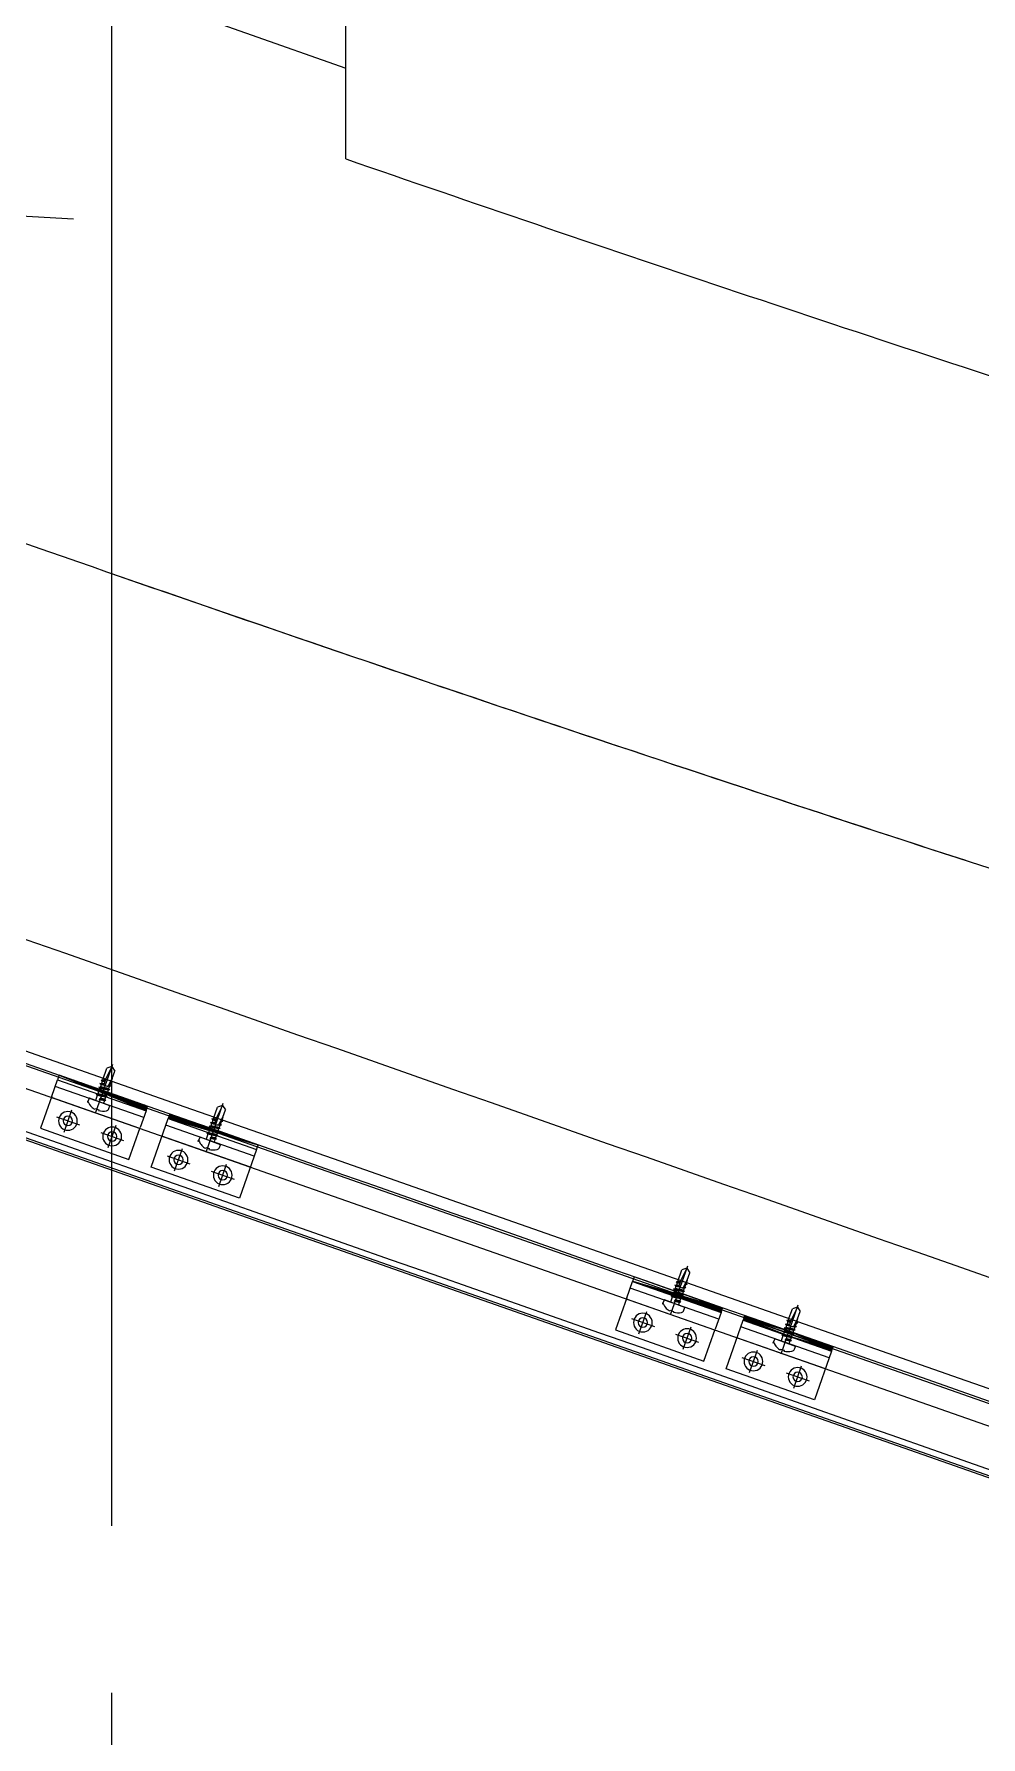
# Model space of a CAD drawing. Header units: inches. Extents: x 0 to 1813292486, y 0 to 3473589894.
# Drawn here: x 600432103 to 600432507, y 3473226581 to 3473227308 of the extents above; entities that cross this region are included whole.
import ezdxf

# ---------------------------------------------------------------- set-up
doc = ezdxf.new("R2010")
doc.units = ezdxf.units.IN
doc.header["$LTSCALE"] = 1000
doc.header["$MEASUREMENT"] = 0
for name, pattern in [('AX-MALL-GIRD-200$0$DOTE', [2.4200000000000004, 2, -0.2, 0.02, -0.2]), ('AX-MALL-WALL-P02-QT$0$CENTER', [2, 1.25, -0.25, 0.25, -0.25]), ('AX-MALL-WALL-P02-QT$0$DASHED', [0.75, 0.5, -0.25]), ('AX-MALL-WALL-P02-QT$0$HIDDEN', [0.375, 0.25, -0.125]), ('AX-MALL-WALL-P02-QT$0$HIDDENX2', [0.75, 0.5, -0.25])]:
    doc.linetypes.add(name, pattern=pattern)
for name, color, linetype in [('A-Anno-Note', 241, 'Continuous'), ('AX-MALL-DIM-P02$0$A-Anno-Dims', 3, 'Continuous'), ('AX-MALL-DIM-P02$0$A-Detl-Thin', 131, 'Continuous'), ('AX-MALL-GIRD-200$0$A-Grid', 222, 'AX-MALL-GIRD-200$0$DOTE'), ('AX-MALL-P02-200$0$A-Anno-Note', 241, 'Continuous'), ('AX-MALL-WALL-P02$0$A-Anno-Note', 241, 'Continuous'), ('AX-MALL-WALL-P02-QT$0$A-Anno-Note', 241, 'Continuous'), ('AX-MALL-WALL-P02-QT$0$A-Detl-Fine', 152, 'Continuous'), ('AX-MALL-WALL-P02-QT$0$A-Detl-Patt', 8, 'Continuous'), ('AX-MALL-WALL-P02-QT$0$A-Detl-Thin', 131, 'Continuous'), ('AX-MALL-WALL-P02-QT$0$A-Wall', 2, 'Continuous'), ('AX-MALL-WALL-P02-QT$0$A-Wall-Patt', 13, 'Continuous'), ('AX-MALL-WALL-P02-QT$0$A-Wind', 4, 'Continuous'), ('AX-MALL-WALL-P02-QT$0$AP', 3, 'Continuous'), ('AX-MALL-WALL-P02-QT$0$C18', 4, 'AX-MALL-WALL-P02-QT$0$CENTER'), ('AX-MALL-WALL-P02-QT$0$DASH', 8, 'AX-MALL-WALL-P02-QT$0$DASHED'), ('AX-MALL-WALL-P02-QT$0$L18', 6, 'Continuous'), ('AX-MALL-WALL-P02-QT$0$PJ', 96, 'Continuous'), ('AX-MALL-WALL-P02-QT$0$STSF', 2, 'Continuous'), ('AX-MALL-WALL-P02-QT$0$tc', 4, 'Continuous'), ('AX-MALL-WALL-P02-QT$0$WZ', 2, 'Continuous'), ('AX-MALL-WALL-P02-QT$0$XX', 6, 'AX-MALL-WALL-P02-QT$0$HIDDEN'), ('AX-MALL-WALL-P02-QT$0$zx', 1, 'AX-MALL-WALL-P02-QT$0$CENTER'), ('AX-MALL-WALL-P02-QT$0$尺寸标注', 8, 'Continuous'), ('AX-MALL-WORD-P02$0$A-Spac-Iden', 231, 'Continuous'), ('AX-MALL-ZTKD-P02$0$A-Anno-Note', 241, 'Continuous')]:
    doc.layers.add(name, color=color, linetype=linetype)
doc.styles.add('AX-MALL-DIM-P02$0$_TCH_DIM_T3', font='gbenor.shx')
doc.dimstyles.new('AX-MALL-DIM-P02$0$_TCH_ARCH&&180', dxfattribs={"dimtxt": 535.5, "dimasz": 270, "dimexe": 450, "dimexo": 450, "dimgap": 137.25, "dimtad": 1, "dimdec": 0, "dimzin": 0, "dimdsep": 46, "dimtxsty": 'AX-MALL-DIM-P02$0$_TCH_DIM_T3', "dimblk": 'AX-MALL-DIM-P02$0$_ArchTick', "dimcen": 0.09, "dimclrt": 7, "dimazin": 2, "dimtfac": 1, "dimtdec": 0, "dimtix": 1, "dimtmove": 2, "dimatfit": 3, "dimfxl": 500, "dimtolj": 1, "dimtzin": 0, "dimarcsym": 0})
pattern_1 = [(45, (0, 359.0227), (-353.55353201463, 353.55353201463), [])]

# ---------------------------------------------------------------- blocks, each defined once
blk = doc.blocks.new('AX-MALL-WORD-P02')
at = {"layer": 'AX-MALL-WORD-P02$0$A-Spac-Iden'}
blk.add_lwpolyline([(600249925.7203463, 3473137524.064565, 0.005338660415196332), (600250226.043616, 3473137280.765625, 0.001669357979828472), (600253059.350995, 3473135050.4765), (600255385.7399628, 3473141295.324082), (600251824.8050041, 3473142621.876842)], format="xyb", close=True, dxfattribs=at)
blk = doc.blocks.new('AX-MALL-GIRD-200')
at = {"layer": 'AX-MALL-GIRD-200$0$A-Grid'}
blk.add_line((600276670.8627876, 3473209317.449277), (600237941.3238384, 3473105353.722196), dxfattribs=at)
blk = doc.blocks.new('AX-MALL-WALL-P02-QT$0$tj')
at = {"layer": 'AX-MALL-WALL-P02-QT$0$A-Detl-Patt'}
h = blk.add_hatch(dxfattribs=at)
h.set_pattern_fill('STEEL', color=256, scale=100.0000000000001, angle=50.43183869082386)
h.set_pattern_definition([(75.00000000004839, (-14278.19445574284, 156289.8254051208), (-153.3407249234246, 41.08752340989569), []), (75.00000000004839, (-14317.88195610046, 156358.5661673546), (-153.3407249234246, 41.08752340989569), [])])
edge = h.paths.add_edge_path()
edge.add_line((88101.273016572, 47666.64152574539), (87883.93542659283, 47459.84604215622))
edge.add_line((87883.93542659283, 47459.84604215622), (91571.54751467705, 43584.64122533798))
edge.add_arc((262949.389629302, 558937.705083496), 543101.4133620498, 251.6057364187558, 260.0288666978238)
edge.add_arc((172180.8466627672, -2862.146247219684), 27099.9982179492, 64.7128659603706, 96.9316049602786, ccw=False)
edge.add_arc((262948.9730309481, 558936.3205539446), 543099.9677998082, 261.6155114784545, 271.7251478115656)
edge.add_line((279298.9759148359, 16082.51663446426), (279298.9759315252, 16382.65274763107))
edge.add_arc((262948.9742454757, 558936.3204835369), 542799.9676941936, 261.62020364125146, 271.7261014454634, ccw=False)
edge.add_arc((172180.8456921196, -2862.14609140989), 27400.00151046549, 64.80631838577902, 96.83815911678944)
edge.add_arc((262949.394896181, 558937.7037490648), 542801.4137571028, 251.6136389015772, 260.02417327084333, ccw=False)
edge.add_line((91737.26096642017, 43845.69257831573), (88101.273016572, 47666.64152574539))
blk = doc.blocks.new('AX-MALL-WALL-P02-QT$0$jjzx2')
at = {"layer": 'AX-MALL-WALL-P02-QT$0$A-Detl-Fine'}
for points in [[(109677.6046805382, -110672.8970909119), (109594.7954733372, -110908.7840018272), (110734.8208609819, -111308.995265007), (110817.6300684214, -111073.108353138)], [(109705.9111102819, -110682.8341956139), (109633.0390077829, -110890.4146771431), (110716.4515365362, -111270.751730442), (110789.3236390352, -111063.1712474823)]]:
    blk.add_lwpolyline(points, dxfattribs=at)
blk = doc.blocks.new('*U198')
at = {"layer": 'AX-MALL-WALL-P02-QT$0$C18', "color": 1, "ltscale": 2}
blk.add_line((0, 5.142561988594025), (0, -17.03404386090006), dxfattribs=at)
at = {"layer": 'AX-MALL-WALL-P02-QT$0$L18', "color": 4}
for p, q in [((-1.790000000000873, -1.147816335795142), (-1.790000000000873, 0)), ((1.790000000000873, -2.247816335793686), (1.790000000000873, 0)), ((-2.399999999999636, -1.5), (-1.790000000000873, -1.147816335795142)), ((-2.399999999999636, -1.5), (0.2342809638412291, -1.225595732932561)), ((-2.399999999999636, -1.5), (-1.790000000000873, -1.852183664204858)), ((-2.399999999999636, -3.100000000000364), (2.399999999999636, -2.600000000000364)), ((-2.399999999999636, -3.100000000000364), (-1.790000000000873, -2.747816335793686)), ((-2.399999999999636, -3.100000000000364), (-1.790000000000873, -3.452183664205222)), ((-2.399999999999636, -4.700000000000728), (2.399999999999636, -4.200000000000728)), ((-2.399999999999636, -4.700000000000728), (-1.790000000000873, -4.34781633579405)), ((-2.399999999999636, -4.700000000000728), (-1.790000000000873, -5.052183664205586)), ((-2.399999999999636, -6.299999999999272), (2.399999999999636, -5.799999999999272)), ((-2.399999999999636, -6.299999999999272), (-1.790000000000873, -5.947816335794414)), ((-2.399999999999636, -6.299999999999272), (-1.790000000000873, -6.65218366420595)), ((-1.790000000000873, -1.147816335795142), (0.2342809638412291, -0.8650955307894037)), ((-1.790000000000873, -1.852183664204858), (0.2342809638412291, -1.56946285919912)), ((-1.790000000000873, -2.747816335793686), (-1.790000000000873, -1.852183664204858)), ((-1.790000000000873, -2.747816335793686), (1.790000000000873, -2.247816335793686)), ((-1.790000000000873, -3.452183664205222), (1.790000000000873, -2.952183664205222)), ((-1.790000000000873, -4.34781633579405), (-1.790000000000873, -3.452183664205222)), ((-1.790000000000873, -4.34781633579405), (1.790000000000873, -3.84781633579405)), ((-1.790000000000873, -5.052183664205586), (1.790000000000873, -4.552183664205586)), ((-1.790000000000873, -5.947816335794414), (-1.790000000000873, -5.052183664205586)), ((-1.790000000000873, -5.947816335794414), (1.790000000000873, -5.447816335794414)), ((-1.790000000000873, -6.65218366420595), (1.790000000000873, -6.15218366420595)), ((-1.790000000000873, -7.547816335794778), (-1.790000000000873, -6.65218366420595)), ((0.2342809638412291, -0.8650955307894037), (0.2342809638412291, -1.56946285919912)), ((0.4333070988686814, -7.237298584555901), (1.790000000000873, -7.047816335794778)), ((2.399999999999636, -2.600000000000364), (1.790000000000873, -2.247816335793686)), ((2.399999999999636, -2.600000000000364), (1.790000000000873, -2.952183664205222)), ((1.790000000000873, -3.84781633579405), (1.790000000000873, -2.952183664205222)), ((2.399999999999636, -4.200000000000728), (1.790000000000873, -3.84781633579405)), ((2.399999999999636, -4.200000000000728), (1.790000000000873, -4.552183664205586)), ((1.790000000000873, -5.447816335794414), (1.790000000000873, -4.552183664205586)), ((2.399999999999636, -5.799999999999272), (1.790000000000873, -5.447816335794414)), ((2.399999999999636, -5.799999999999272), (1.790000000000873, -6.15218366420595)), ((1.790000000000873, -7.047816335794778), (1.790000000000873, -6.15218366420595)), ((2.399999999999636, -7.399999999999636), (1.790000000000873, -7.047816335794778)), ((-2.399999999999636, -7.899999999999636), (-1.790000000000873, -7.547816335794778)), ((-2.399999999999636, -7.899999999999636), (-1.273355612604064, -7.78264120964559)), ((-2.399999999999636, -7.899999999999636), (-1.790000000000873, -8.252183664206314)), ((-2.399999999999636, -9.5), (-1.790000000000873, -9.147816335795142)), ((-2.399999999999636, -9.5), (-1.518995326587174, -9.408228679852982)), ((-2.399999999999636, -9.5), (-1.790000000000873, -9.852183664204858)), ((-1.790000000000873, -7.547816335794778), (-0.9175382126813929, -7.425964130861757)), ((-1.790000000000873, -8.252183664206314), (-1.334698446698894, -8.188594061788535)), ((-1.790000000000873, -9.147816335795142), (-1.790000000000873, -8.252183664206314)), ((-1.790000000000873, -9.147816335795142), (-1.472953762578982, -9.103536135036848)), ((-1.790000000000873, -9.852183664204858), (-1.581684194792615, -9.823089278002954)), ((-1.790000000000873, -11.20167565273914), (-1.790000000000873, -9.852183664204858)), ((-1.790000000000873, -11.20167565273914), (-1.790000000000873, -14.60000000000036)), ((0.7141825614198751, -7.575605983185596), (2.399999999999636, -7.399999999999636)), ((0.7141825614198751, -7.90243749641013), (1.790000000000873, -7.752183664206314)), ((0.7141825614198751, -8.798070167998958), (1.790000000000873, -8.647816335795142)), ((0.7141825614198751, -9.17560598318596), (2.399999999999636, -9)), ((0.7141825614198751, -9.502437496410494), (1.790000000000873, -9.352183664204858)), ((2.399999999999636, -7.399999999999636), (1.790000000000873, -7.752183664206314)), ((1.790000000000873, -8.647816335795142), (1.790000000000873, -7.752183664206314)), ((2.399999999999636, -9), (1.790000000000873, -8.647816335795142)), ((2.399999999999636, -9), (1.790000000000873, -9.352183664204858)), ((1.790000000000873, -9.352183664204858), (1.790000000000873, -14.60000000000036)), ((0, -16), (-1.790000000000873, -14.60000000000036)), ((0, -16), (1.790000000000873, -14.60000000000036))]:
    blk.add_line(p, q, dxfattribs=at)
blk.add_lwpolyline([(4.549999999999272, 0, 0.414213562373095), (4.75, 0.2000000000007276), (4.75, 1.39147638815848, 0.2654033233867933), (4.06568705400241, 2.589861303315047, 0.108659312189883), (0.7999999999992724, 3.659899496853541), (0.7999999999992724, 3.315608971053734), (-0.7999999999992724, 3.315608971053734), (-0.7999999999992724, 3.659899496853541, 0.1086593121898847), (-4.06568705400241, 2.589861303315047, 0.2654033233867933), (-4.75, 1.39147638815848), (-4.75, 0.2000000000007276, 0.414213562373095), (-4.549999999999272, 0)], format="xyb", close=True, dxfattribs=at)
blk.add_lwpolyline([(0, -16), (0.7141825614198751, -10.25704931750261), (0.7141825614198751, -7.536688384094305, 0.4176573264866609), (0.4106596181591158, -7.236709070022698, 0.08336651052848376), (-1.234698998669046, -7.526820576113096), (-1.790000000000873, -11.20167565273914)], format="xyb", dxfattribs=at)
blk = doc.blocks.new('AX-MALL-WALL-P02-QT$0$盘头自钻自攻钉ST4-8')
at = {"layer": 'AX-MALL-WALL-P02-QT$0$尺寸标注'}
blk.add_blockref('*U198', (0, 0), dxfattribs=at)
blk = doc.blocks.new('AX-MALL-WALL-P02-QT$0$A$C61293B14')
at = {"layer": 'AX-MALL-WALL-P02-QT$0$tc'}
for radius in [4, 2]:
    blk.add_circle((0, 0), radius, dxfattribs=at)
at = {"layer": 'AX-MALL-WALL-P02-QT$0$zx'}
for p, q in [((-5.199824257346336, 0), (5.199824257317232, 0)), ((0, 5.036975615854317), (0, -5.036975615847041))]:
    blk.add_line(p, q, dxfattribs=at)
blk = doc.blocks.new('AX-MALL-WALL-P02-QT$0$A$C41DD6A87')
at = {"layer": 'AX-MALL-WALL-P02-QT$0$tc'}
h = blk.add_hatch(dxfattribs=at)
h.set_pattern_fill('ANSI31', color=256, scale=0.5, angle=-90.00000000000001, style=0)
h.set_pattern_definition([(225.0000000000001, (28362.68611018802, -179426.704915055), (-1.122532015133644, 1.122532015133644), [])])
h.paths.add_polyline_path([(40, 20), (0, 20), (0, 22), (40, 22)])
at = {"layer": 'AX-MALL-WALL-P02-QT$0$PJ'}
for points in [[(40, 20), (0, 20), (0, 22), (40, 22)], [(40, 20), (0, 20), (0, -2.00031700823456), (40, -2.00031700823456)]]:
    blk.add_lwpolyline(points, close=True, dxfattribs=at)
at = {"layer": 'AX-MALL-WALL-P02-QT$0$XX'}
for p, q in [((0, 17), (40, 17)), ((0, 11.99968299176544), (40, 11.99968299176544))]:
    blk.add_line(p, q, dxfattribs=at)
at = {"layer": 'AX-MALL-WALL-P02-QT$0$tc', "rotation": 180}
for p in [(10.00773325189948, 4.856510433368385), (30.00773325189948, 4.856510433368385)]:
    blk.add_blockref('AX-MALL-WALL-P02-QT$0$A$C61293B14', p, dxfattribs=at)
at = {"layer": 'AX-MALL-WALL-P02-QT$0$WZ', "extrusion": (1.112429078900672e-34, 1.017801628166565e-23, -1), "zscale": -1, "rotation": 180}
blk.add_blockref('AX-MALL-WALL-P02-QT$0$盘头自钻自攻钉ST4-8', (-20, 17), dxfattribs=at)
blk = doc.blocks.new('AX-MALL-WALL-P02-QT$0$A$C715D18B8')
at = {"layer": 'AX-MALL-WALL-P02-QT$0$tc'}
h = blk.add_hatch(dxfattribs=at)
h.set_pattern_fill('ANSI31', color=256, scale=0.5, angle=-180, style=0)
h.set_pattern_definition([(225, (28362.68611018802, -179426.704915055), (-1.122532015133644, 1.122532015133644), [])])
h.paths.add_polyline_path([(40, 20), (0, 20), (0, 22), (40, 22)])
at = {"layer": 'AX-MALL-WALL-P02-QT$0$PJ'}
blk.add_line((0, 17), (40, 17), dxfattribs=at)
blk.add_lwpolyline([(40, 20), (0, 20), (0, 22), (40, 22)], close=True, dxfattribs=at)
blk.add_lwpolyline([(40, 12.49968299269676), (40, 20), (0, 20), (0, 12.49968299269676)], dxfattribs=at)
at = {"layer": 'AX-MALL-WALL-P02-QT$0$XX'}
blk.add_line((0, 11.99968299269676), (40, 11.99968299269676), dxfattribs=at)
blk.add_lwpolyline([(40, 12.49968299269676), (40, -2.000317007303238), (0, -2.000317007303238), (0, 12.49968299269676)], dxfattribs=at)
at = {"layer": 'AX-MALL-WALL-P02-QT$0$tc', "rotation": 180}
for p in [(10.00773325189948, 4.856510434299707), (30.00773325189948, 4.856510434299707)]:
    blk.add_blockref('AX-MALL-WALL-P02-QT$0$A$C61293B14', p, dxfattribs=at)
at = {"layer": 'AX-MALL-WALL-P02-QT$0$WZ', "extrusion": (1.112470375349305e-34, 1.017801628166565e-23, -1), "zscale": -1, "rotation": 180}
blk.add_blockref('AX-MALL-WALL-P02-QT$0$盘头自钻自攻钉ST4-8', (-20, 17), dxfattribs=at)
blk = doc.blocks.new('AX-MALL-WALL-P02-QT$0$A$C4D6066B9')
at = {"rotation": 180}
for name, p in [('AX-MALL-WALL-P02-QT$0$A$C715D18B8', (0, 22)), ('AX-MALL-WALL-P02-QT$0$A$C41DD6A87', (50, 22))]:
    blk.add_blockref(name, p, dxfattribs=at)
blk = doc.blocks.new('AX-MALL-WALL-P02-QT$0$1300C')
at = {"layer": 'AX-MALL-WALL-P02-QT$0$AP'}
blk.add_line((-33.0838707126677, -219.5850549619645), (1157.302145468071, -567.5604730285704), dxfattribs=at)
blk.add_lwpolyline([(1118.464279595762, -629.2074221316725), (1132.498736849055, -581.1485091242939), (-19.47386286780238, -244.2615250442177), (-33.55731932446361, -292.3227452579886)], dxfattribs=at)
blk.add_arc((-2315977.889819736, -7923840.433690093), 8255124.442743698, 73.69873543098333, 73.70710042087663, dxfattribs=at)
at = {"layer": 'AX-MALL-WALL-P02-QT$0$DASH', "color": 8, "linetype": 'AX-MALL-WALL-P02-QT$0$HIDDENX2', "ltscale": 20}
blk.add_lwpolyline([(1104.008876688778, -536.3292375262827, 2.515421783863442e-05), (28.78165457211435, -222.0132663641125, 8.805785796117746e-05)], format="xyb", dxfattribs=at)
at = {"layer": 'AX-MALL-WALL-P02-QT$0$STSF'}
for points in [[(41.43505173176527, -178.8288762066513, -2.515410358646587e-05), (1116.670332636684, -493.1472094729543)], [(1102.602048244327, -541.1272406466305, 2.515423053481601e-05), (27.37572155147791, -226.8115319479257, 8.805808583073339e-05)]]:
    blk.add_lwpolyline(points, format="xyb", dxfattribs=at)
at = {"layer": 'AX-MALL-WALL-P02-QT$0$tc', "xscale": -1, "rotation": 163.6785518761817}
for p in [(684.7568682618439, -419.0195481441915), (934.3051807899028, -491.9966678638011)]:
    blk.add_blockref('AX-MALL-WALL-P02-QT$0$A$C4D6066B9', p, dxfattribs=at)
blk = doc.blocks.new('AX-MALL-WALL-P02-QT$0$mqst2')
at = {"color": 6, "rotation": 356.9565942557144}
blk.add_blockref('AX-MALL-WALL-P02-QT$0$1300C', (217899.7337908745, -19968.90997076035), dxfattribs=at)
blk = doc.blocks.new('AX-MALL-WALL-P02-QT')
at = {"layer": 'AX-MALL-WALL-P02-QT$0$A-Wall-Patt'}
h = blk.add_hatch(dxfattribs=at)
h.set_pattern_fill('普通砖', color=256, scale=200, style=0)
h.set_pattern_definition(pattern_1)
h.paths.add_polyline_path([(600249966.1337013, 3473137664.111537), (600250081.2188549, 3473137655.020588), (600251674.1488376, 3473141931.005856), (600251646.5855776, 3473142047.987526), (600251521.6404915, 3473142094.533237), (600249918.4087718, 3473137790.894477)])
h = blk.add_hatch(dxfattribs=at)
h.set_pattern_fill('普通砖', color=256, scale=200, style=0)
h.set_pattern_definition(pattern_1)
h.paths.add_polyline_path([(600249441.2297143, 3473137939.822632, 0.008335071912471017), (600249898.7734773, 3473137546.419545), (600249966.1337014, 3473137664.111537), (600249918.4087715, 3473137790.894477, -0.006363218388604592), (600249574.1312083, 3473138089.278956)])
h = blk.add_hatch(dxfattribs=at)
h.set_pattern_fill('普通砖', color=256, scale=200, style=0)
h.set_pattern_definition(pattern_1)
h.paths.add_polyline_path([(600249966.1337013, 3473137664.111537), (600249898.7734777, 3473137546.419546, 0.005792454805080477), (600250224.351935, 3473137282.106598), (600250275.4931439, 3473137326.639975), (600250347.2587957, 3473137439.894008, -0.004778535815346521), (600250081.218855, 3473137655.020588)])
at = {"layer": 'AX-MALL-WALL-P02-QT$0$A-Wall'}
blk.add_line((600250081.2188549, 3473137655.020588), (600251674.1488376, 3473141931.005856), dxfattribs=at)
for centre, radius, start, end in [((600261468.8126838, 3473151465.617448), 18099.99661622203, 228.3554490292241, 230.2656625637759), ((600261468.8195307, 3473151465.625756), 17900.00738178075, 230.4925500449441, 231.5877014471752), ((600261468.8195722, 3473151465.625764), 18100.00741361649, 230.2656626214889, 231.5931806278247)]:
    blk.add_arc(centre, radius, start, end, dxfattribs=at)
at = {"layer": 'AX-MALL-WALL-P02-QT$0$A-Anno-Note'}
for name, p, rotation in [('AX-MALL-WALL-P02-QT$0$mqst2', (600052179.2710491, 3473232742.396311), 339.5681613092181), ('AX-MALL-WALL-P02-QT$0$jjzx2', (600185298.4270658, 3473279938.045597), 339.5681613092246)]:
    blk.add_blockref(name, p, dxfattribs=dict(at, rotation=rotation))
at = {"layer": 'AX-MALL-WALL-P02-QT$0$A-Detl-Thin', "rotation": 339.5681613091762}
blk.add_blockref('AX-MALL-WALL-P02-QT$0$tj', (600144118.6961328, 3473128496.287411), dxfattribs=at)
at = {"layer": 'AX-MALL-WALL-P02-QT$0$A-Wind'}
blk.add_blockref('AX-MALL-GIRD-200', (0, 0), dxfattribs=at)
blk = doc.blocks.new('AX-MALL-WALL-P02')
at = {"layer": 'AX-MALL-WALL-P02$0$A-Anno-Note'}
blk.add_blockref('AX-MALL-WORD-P02', (0, 0), dxfattribs=at)
blk.add_blockref('AX-MALL-WALL-P02-QT', (0, 0), dxfattribs=at)
blk = doc.blocks.new('AX-MALL-ZTKD-P02')
at = {"layer": 'AX-MALL-ZTKD-P02$0$A-Anno-Note'}
blk.add_blockref('AX-MALL-GIRD-200', (0, 0), dxfattribs=at)
blk = doc.blocks.new('AX-MALL-DIM-P02$0$_ArchTick')
at = {"color": 0, "linetype": 'ByBlock', "const_width": 0.4}
blk.add_lwpolyline([(-0.5, -0.5), (0.5, 0.5)], dxfattribs=at)
blk = doc.blocks.new('*D1569')
at = {"layer": 'AX-MALL-DIM-P02$0$A-Anno-Dims', "color": 0, "lineweight": -2, "transparency": 16777216}
for p, q in [((600249758.843834, 3473137076.109224), (600249305.5672606, 3473135859.355216)), ((600250131.0665988, 3473136937.445322), (600249677.7900254, 3473135720.691314)), ((600249462.6590356, 3473136281.044882), (600249834.8818003, 3473136142.38098))]:
    blk.add_line(p, q, dxfattribs=at)
at = {"layer": 'AX-MALL-DIM-P02$0$A-Anno-Dims', "color": 0, "lineweight": -2, "transparency": 16777216, "xscale": 270, "yscale": 270, "zscale": 270}
for p, rotation in [((600249462.6590356, 3473136281.044882), 159.5681612195572), ((600249834.8818003, 3473136142.38098), 339.5681612195572)]:
    blk.add_blockref('AX-MALL-DIM-P02$0$_ArchTick', p, dxfattribs=dict(at, rotation=rotation))
at = {"layer": 'AX-MALL-DIM-P02$0$A-Anno-Dims', "color": 7, "transparency": 16777216, "insert": (600250556.2176601, 3473136440.311139), "char_height": 535.5, "attachment_point": 5, "rotation": 339.56816121955717, "style": 'AX-MALL-DIM-P02$0$_TCH_DIM_T3'}
blk.add_mtext('\\A1;397', dxfattribs=at)
blk = doc.blocks.new('AX-MALL-DIM-P02')
at = {"layer": 'AX-MALL-DIM-P02$0$A-Detl-Thin'}
blk.add_blockref('AX-MALL-ZTKD-P02', (-2.384185791015625e-06, 9.5367431640625e-07), dxfattribs=at)
at = {"layer": 'AX-MALL-DIM-P02$0$A-Anno-Dims'}
dim = blk.add_linear_dim(base=(600249834.8818003, 3473136142.38098), p1=(600249915.935609, 3473137497.798891), p2=(600250288.158374, 3473137359.134988), angle=339.5681611551031, dimstyle='AX-MALL-DIM-P02$0$_TCH_ARCH&&180', dxfattribs=at)
dim.commit()
dim.dimension.update_dxf_attribs({"geometry": '*D1569', "text_midpoint": (600250556.2176601, 3473136440.311139), "dimtype": 129})
blk = doc.blocks.new('AX-MALL-P02-200')
at = {"layer": 'AX-MALL-P02-200$0$A-Anno-Note'}
blk.add_blockref('AX-MALL-WALL-P02', (0, 0), dxfattribs=at)
blk.add_blockref('AX-MALL-DIM-P02', (0, 0), dxfattribs=at)

msp = doc.modelspace()

# ---------------------------------------------------------------- block references
at = {"layer": 'A-Anno-Note', "rotation": 20.43183869077545}
msp.add_blockref('AX-MALL-P02-200', (1250392458.527329, 9048125.682563305), dxfattribs=at)

doc.saveas('drawing.dxf')
